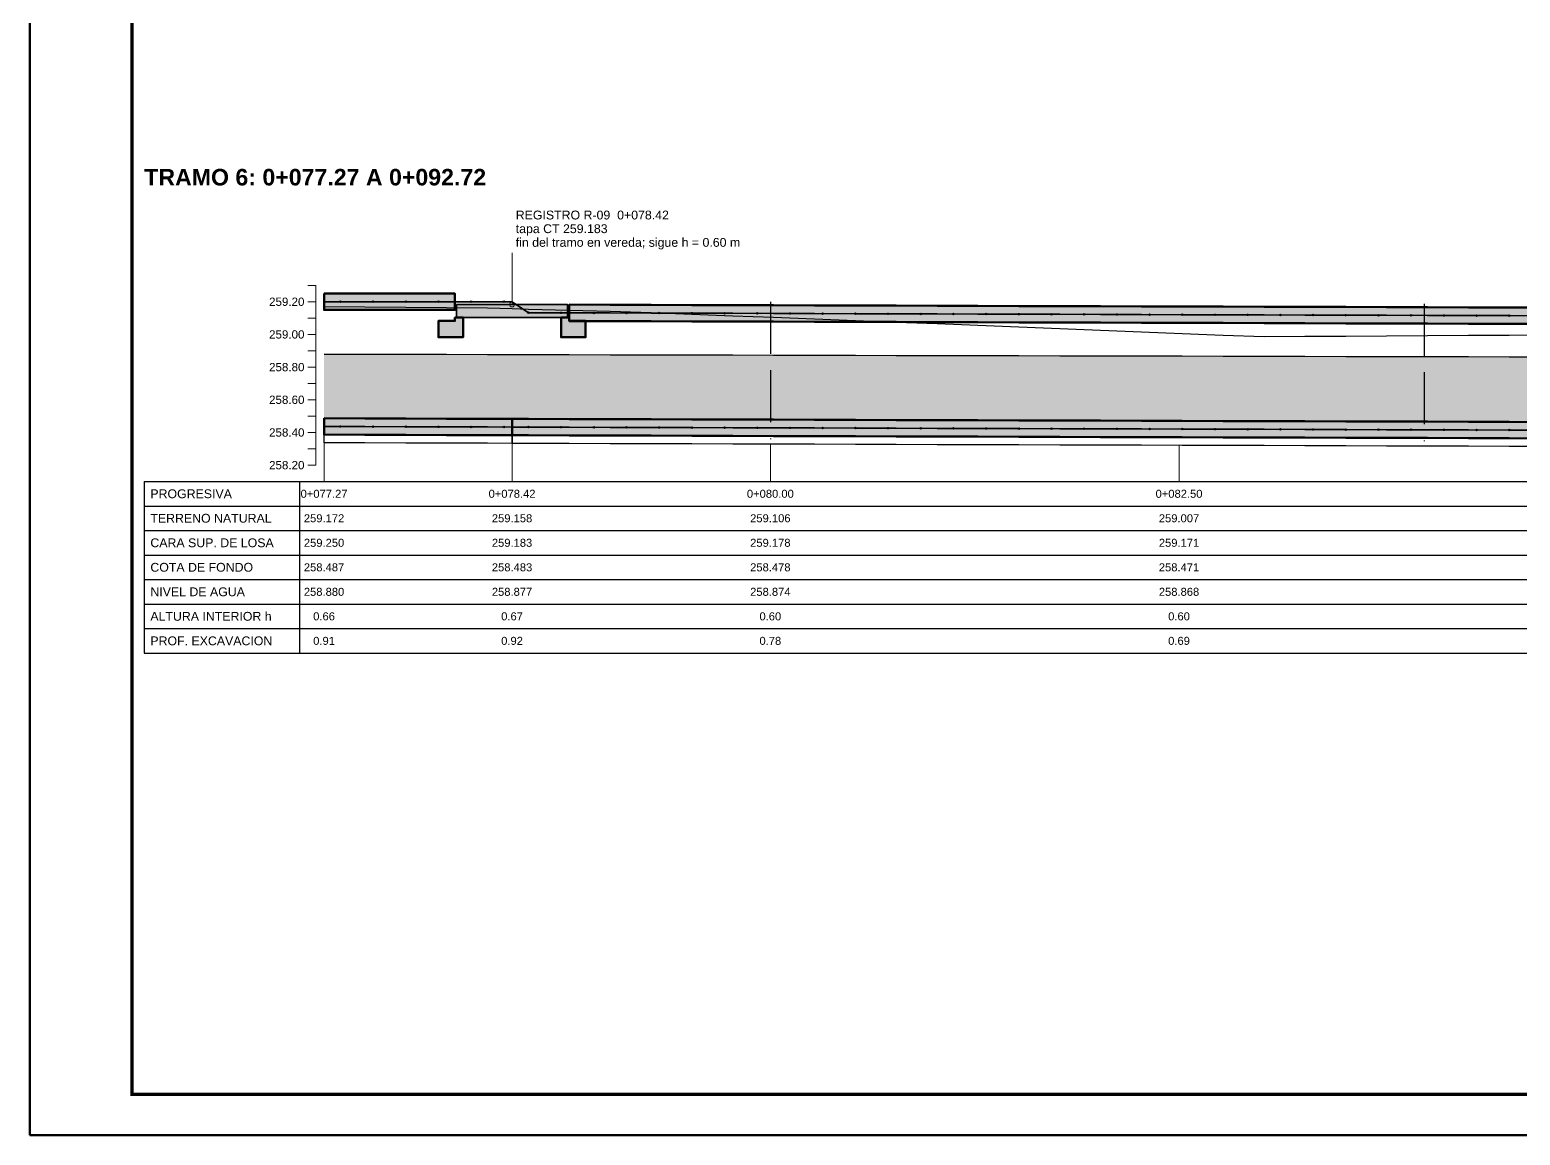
# Model space of a CAD drawing. Header units: metres. Extents: x -573 to 467, y -35 to 119.
# Drawn here: x 86.4 to 95.52, y 0 to 6.76 of the extents above; entities that cross this region are included whole.
import ezdxf
from ezdxf.enums import TextEntityAlignment as Align

# ---------------------------------------------------------------- set-up
doc = ezdxf.new("R2010")
doc.units = ezdxf.units.M
doc.header["$LTSCALE"] = 0.25
doc.linetypes.add('DASHED', pattern=[1.524, 1.27, -0.254])
for name, color, linetype, lineweight in [('ACERO-LONG', 5, 'CONTINUOUS', 35), ('AGUA', 150, 'DASHED', 25), ('CONCRETO', 250, 'CONTINUOUS', 50), ('GRILLA', 9, 'CONTINUOUS', 13), ('LLAMADAS', 30, 'CONTINUOUS', 18), ('MARCO', 7, 'CONTINUOUS', 50), ('REGISTRO', 32, 'CONTINUOUS', 35), ('TITULOS', 160, 'CONTINUOUS', 35)]:
    doc.layers.add(name, color=color, linetype=linetype, lineweight=lineweight)
for name, color, linetype in [('ACERO-PUNTOS', 5, 'CONTINUOUS'), ('GUITARRA', 8, 'CONTINUOUS'), ('JUNTAS', 8, 'DASHED'), ('SOLADO', 8, 'CONTINUOUS'), ('TERRENO-EXISTENTE', 8, 'DASHED'), ('TEXTOS', 7, 'CONTINUOUS')]:
    doc.layers.add(name, color=color, linetype=linetype)
for name, color, linetype, true_color in [('AGUA-RELLENO', 150, 'CONTINUOUS', 0xcde4f6), ('CONCRETO-ACHURADO', 8, 'CONTINUOUS', 0xe2e2e2), ('ISO-TAPA', 255, 'CONTINUOUS', 0xf8f4e6)]:
    doc.layers.add(name, color=color, linetype=linetype, true_color=true_color)
doc.styles.get("Standard").update_dxf_attribs({"font": 'arial.ttf'})
doc.styles.add('TITULOS', font='arialbd.ttf')

# ---------------------------------------------------------------- blocks, each defined once
blk = doc.blocks.new('ACERO-38')
at = {"layer": 'ACERO-PUNTOS'}
h = blk.add_hatch(color=5, dxfattribs=at)
h.dxf.hatch_style = 1
h.paths.add_polyline_path([(-0.00475, 0, 1), (0.00475, 0, 1)])
at = {"layer": 'ACERO-PUNTOS', "color": 5}
blk.add_circle((0, 0), 0.00475, dxfattribs=at)

msp = doc.modelspace()

# ---------------------------------------------------------------- hatches: boundary and pattern name
at = {"layer": 'AGUA-RELLENO', "true_color": 0xcde4f6}
h = msp.add_hatch(color=7, dxfattribs=at)
h.dxf.hatch_style = 1
h.paths.add_polyline_path([(88.2, 4.7799), (88.45, 4.7793), (88.7, 4.7787), (88.95, 4.7782), (89.2, 4.7776), (89.35, 4.7772), (89.45, 4.777), (89.7, 4.7764), (89.95, 4.7759), (90.2, 4.7753), (90.45, 4.7748), (90.7, 4.7742), (90.95, 4.7737), (91.2, 4.7731), (91.45, 4.7725), (91.7, 4.772), (91.95, 4.7714), (92.2, 4.7708), (92.45, 4.7703), (92.7, 4.7697), (92.95, 4.7692), (93.2, 4.7686), (93.45, 4.7681), (93.7, 4.7675), (93.95, 4.767), (94.2, 4.7665), (94.45, 4.7659), (94.7, 4.7654), (94.95, 4.7649), (95.2, 4.7643), (95.45, 4.7638), (95.7, 4.7633), (95.95, 4.7628), (96.2, 4.7622), (96.45, 4.7617), (96.7, 4.7612), (96.95, 4.7607), (97.2, 4.7601), (97.45, 4.7596), (97.7, 4.7591), (97.95, 4.7586), (98.2, 4.7581), (98.45, 4.7576), (98.7, 4.7571), (98.95, 4.7566), (99.2, 4.756), (99.45, 4.7555), (99.7, 4.755), (99.95, 4.7545), (100.2, 4.754), (100.45, 4.7535), (100.7, 4.753), (100.95, 4.7525), (101.2, 4.752), (101.45, 4.7515), (101.7, 4.751), (101.95, 4.7505), (102.2, 4.75), (102.45, 4.7495), (102.7, 4.749), (102.95, 4.7486), (103.2, 4.7481), (103.45, 4.7476), (103.65, 4.7472), (103.65, 4.34), (103.45, 4.3406), (103.2, 4.3414), (102.95, 4.3421), (102.7, 4.3429), (102.45, 4.3436), (102.2, 4.3444), (101.95, 4.3451), (101.7, 4.3459), (101.45, 4.3466), (101.2, 4.3474), (100.95, 4.3482), (100.7, 4.3489), (100.45, 4.3497), (100.2, 4.3504), (99.95, 4.3512), (99.7, 4.3519), (99.45, 4.3527), (99.2, 4.3534), (98.95, 4.3542), (98.7, 4.3549), (98.45, 4.3557), (98.2, 4.3565), (97.95, 4.3572), (97.7, 4.358), (97.45, 4.3587), (97.2, 4.3595), (96.95, 4.3602), (96.7, 4.361), (96.45, 4.3617), (96.2, 4.3625), (95.95, 4.3633), (95.7, 4.364), (95.45, 4.3648), (95.2, 4.3655), (94.95, 4.3663), (94.7, 4.367), (94.45, 4.3678), (94.2, 4.3685), (93.95, 4.3693), (93.7, 4.37), (93.45, 4.3708), (93.2, 4.3716), (92.95, 4.3723), (92.7, 4.3731), (92.45, 4.3738), (92.2, 4.3746), (91.95, 4.3753), (91.7, 4.3761), (91.45, 4.3768), (91.2, 4.3776), (90.95, 4.3784), (90.7, 4.3791), (90.45, 4.3799), (90.2, 4.3806), (89.95, 4.3814), (89.7, 4.3821), (89.45, 4.3829), (89.35, 4.3832), (89.2, 4.3836), (88.95, 4.3844), (88.7, 4.3851), (88.45, 4.3859), (88.2, 4.3867)])
at = {"layer": 'CONCRETO-ACHURADO', "true_color": 0xe2e2e2}
h = msp.add_hatch(color=7, dxfattribs=at)
h.dxf.hatch_style = 1
h.paths.add_polyline_path([(88.2, 5.15), (88.45, 5.15), (88.7, 5.15), (88.95, 5.15), (89, 5.15), (89, 5.05), (88.95, 5.05), (88.7, 5.05), (88.45, 5.05), (88.2, 5.05)])
h = msp.add_hatch(color=7, dxfattribs=at)
h.dxf.hatch_style = 1
h.paths.add_polyline_path([(89.7, 5.0821), (89.95, 5.0814), (90.2, 5.0806), (90.45, 5.0799), (90.7, 5.0791), (90.95, 5.0784), (91.2, 5.0776), (91.45, 5.0768), (91.7, 5.0761), (91.95, 5.0753), (92.2, 5.0746), (92.45, 5.0738), (92.7, 5.0731), (92.95, 5.0723), (93.2, 5.0716), (93.45, 5.0708), (93.7, 5.07), (93.95, 5.0693), (94.2, 5.0685), (94.45, 5.0678), (94.7, 5.067), (94.95, 5.0663), (95.2, 5.0655), (95.45, 5.0648), (95.7, 5.064), (95.95, 5.0633), (96.2, 5.0625), (96.45, 5.0617), (96.7, 5.061), (96.95, 5.0602), (97.2, 5.0595), (97.45, 5.0587), (97.7, 5.058), (97.95, 5.0572), (98.2, 5.0565), (98.35, 5.056), (98.35, 4.956), (98.2, 4.9565), (97.95, 4.9572), (97.7, 4.958), (97.45, 4.9587), (97.2, 4.9595), (96.95, 4.9602), (96.7, 4.961), (96.45, 4.9617), (96.2, 4.9625), (95.95, 4.9633), (95.7, 4.964), (95.45, 4.9648), (95.2, 4.9655), (94.95, 4.9663), (94.7, 4.967), (94.45, 4.9678), (94.2, 4.9685), (93.95, 4.9693), (93.7, 4.97), (93.45, 4.9708), (93.2, 4.9716), (92.95, 4.9723), (92.7, 4.9731), (92.45, 4.9738), (92.2, 4.9746), (91.95, 4.9753), (91.7, 4.9761), (91.45, 4.9768), (91.2, 4.9776), (90.95, 4.9784), (90.7, 4.9791), (90.45, 4.9799), (90.2, 4.9806), (89.95, 4.9814), (89.7, 4.9821)])
h = msp.add_hatch(color=7, dxfattribs=at)
h.dxf.hatch_style = 1
h.paths.add_polyline_path([(89.05, 5.003), (89, 5.003), (89, 4.983), (88.9, 4.983), (88.9, 4.883), (89.05, 4.883)])
h = msp.add_hatch(color=7, dxfattribs=at)
h.dxf.hatch_style = 1
h.paths.add_polyline_path([(89.65, 5.003), (89.7, 5.003), (89.7, 4.983), (89.8, 4.983), (89.8, 4.883), (89.65, 4.883)])
h = msp.add_hatch(color=7, dxfattribs=at)
h.dxf.hatch_style = 1
h.paths.add_polyline_path([(88.2, 4.3867), (88.45, 4.3859), (88.7, 4.3851), (88.95, 4.3844), (89.2, 4.3836), (89.35, 4.3832), (89.35, 4.2832), (89.2, 4.2836), (88.95, 4.2844), (88.7, 4.2851), (88.45, 4.2859), (88.2, 4.2867)])
h = msp.add_hatch(color=7, dxfattribs=at)
h.dxf.hatch_style = 1
h.paths.add_polyline_path([(89.35, 4.3832), (89.45, 4.3829), (89.7, 4.3821), (89.95, 4.3814), (90.2, 4.3806), (90.45, 4.3799), (90.7, 4.3791), (90.95, 4.3784), (91.2, 4.3776), (91.45, 4.3768), (91.7, 4.3761), (91.95, 4.3753), (92.2, 4.3746), (92.45, 4.3738), (92.7, 4.3731), (92.95, 4.3723), (93.2, 4.3716), (93.45, 4.3708), (93.7, 4.37), (93.95, 4.3693), (94.2, 4.3685), (94.45, 4.3678), (94.7, 4.367), (94.95, 4.3663), (95.2, 4.3655), (95.45, 4.3648), (95.7, 4.364), (95.95, 4.3633), (96.2, 4.3625), (96.45, 4.3617), (96.7, 4.361), (96.95, 4.3602), (97.2, 4.3595), (97.45, 4.3587), (97.7, 4.358), (97.95, 4.3572), (98.2, 4.3565), (98.45, 4.3557), (98.7, 4.3549), (98.95, 4.3542), (99.2, 4.3534), (99.45, 4.3527), (99.7, 4.3519), (99.95, 4.3512), (100.2, 4.3504), (100.45, 4.3497), (100.7, 4.3489), (100.95, 4.3482), (101.2, 4.3474), (101.45, 4.3466), (101.7, 4.3459), (101.95, 4.3451), (102.2, 4.3444), (102.45, 4.3436), (102.7, 4.3429), (102.95, 4.3421), (103.2, 4.3414), (103.45, 4.3406), (103.65, 4.34), (103.65, 4.24), (103.45, 4.2406), (103.2, 4.2414), (102.95, 4.2421), (102.7, 4.2429), (102.45, 4.2436), (102.2, 4.2444), (101.95, 4.2451), (101.7, 4.2459), (101.45, 4.2466), (101.2, 4.2474), (100.95, 4.2482), (100.7, 4.2489), (100.45, 4.2497), (100.2, 4.2504), (99.95, 4.2512), (99.7, 4.2519), (99.45, 4.2527), (99.2, 4.2534), (98.95, 4.2542), (98.7, 4.2549), (98.45, 4.2557), (98.2, 4.2565), (97.95, 4.2572), (97.7, 4.258), (97.45, 4.2587), (97.2, 4.2595), (96.95, 4.2602), (96.7, 4.261), (96.45, 4.2617), (96.2, 4.2625), (95.95, 4.2633), (95.7, 4.264), (95.45, 4.2648), (95.2, 4.2655), (94.95, 4.2663), (94.7, 4.267), (94.45, 4.2678), (94.2, 4.2685), (93.95, 4.2693), (93.7, 4.27), (93.45, 4.2708), (93.2, 4.2716), (92.95, 4.2723), (92.7, 4.2731), (92.45, 4.2738), (92.2, 4.2746), (91.95, 4.2753), (91.7, 4.2761), (91.45, 4.2768), (91.2, 4.2776), (90.95, 4.2784), (90.7, 4.2791), (90.45, 4.2799), (90.2, 4.2806), (89.95, 4.2814), (89.7, 4.2821), (89.45, 4.2829), (89.35, 4.2832)])
at = {"layer": 'ISO-TAPA', "true_color": 0xf8f4e6}
h = msp.add_hatch(color=7, dxfattribs=at)
h.dxf.hatch_style = 1
h.paths.add_polyline_path([(89.01, 5.083), (89.69, 5.083), (89.69, 5.003), (89.01, 5.003)])

# ---------------------------------------------------------------- linework, layer by layer
at = {"layer": 'ACERO-LONG'}
for points in [[(88.2, 5.1), (88.45, 5.1), (88.7, 5.1), (88.95, 5.1), (89.2, 5.1), (89.35, 5.1)], [(89.35, 5.1), (89.45, 5.0329), (89.7, 5.0321), (89.95, 5.0314), (90.2, 5.0306), (90.45, 5.0299), (90.7, 5.0291), (90.95, 5.0284), (91.2, 5.0276), (91.45, 5.0268), (91.7, 5.0261), (91.95, 5.0253), (92.2, 5.0246), (92.45, 5.0238), (92.7, 5.0231), (92.95, 5.0223), (93.2, 5.0216), (93.45, 5.0208), (93.7, 5.02), (93.95, 5.0193), (94.2, 5.0185), (94.45, 5.0178), (94.7, 5.017), (94.95, 5.0163), (95.2, 5.0155), (95.45, 5.0148), (95.7, 5.014)], [(88.2, 4.3367), (88.45, 4.3359), (88.7, 4.3351), (88.95, 4.3344), (89.2, 4.3336), (89.35, 4.3332)], [(89.35, 4.3332), (89.45, 4.3329), (89.7, 4.3321), (89.95, 4.3314), (90.2, 4.3306), (90.45, 4.3299), (90.7, 4.3291), (90.95, 4.3284), (91.2, 4.3276), (91.45, 4.3268), (91.7, 4.3261), (91.95, 4.3253), (92.2, 4.3246), (92.45, 4.3238), (92.7, 4.3231), (92.95, 4.3223), (93.2, 4.3216), (93.45, 4.3208), (93.7, 4.32), (93.95, 4.3193), (94.2, 4.3185), (94.45, 4.3178), (94.7, 4.317), (94.95, 4.3163), (95.2, 4.3155), (95.45, 4.3148), (95.7, 4.314)]]:
    msp.add_lwpolyline(points, dxfattribs=at)
at = {"layer": 'AGUA'}
msp.add_lwpolyline([(88.2, 4.7799), (88.45, 4.7793), (88.7, 4.7787), (88.95, 4.7782), (89.2, 4.7776), (89.35, 4.7772), (89.45, 4.777), (89.7, 4.7764), (89.95, 4.7759), (90.2, 4.7753), (90.45, 4.7748), (90.7, 4.7742), (90.95, 4.7737), (91.2, 4.7731), (91.45, 4.7725), (91.7, 4.772), (91.95, 4.7714), (92.2, 4.7708), (92.45, 4.7703), (92.7, 4.7697), (92.95, 4.7692), (93.2, 4.7686), (93.45, 4.7681), (93.7, 4.7675), (93.95, 4.767), (94.2, 4.7665), (94.45, 4.7659), (94.7, 4.7654), (94.95, 4.7649), (95.2, 4.7643), (95.45, 4.7638), (95.7, 4.7633)], dxfattribs=at)
at = {"layer": 'CONCRETO'}
for points in [[(88.2, 5.15), (88.45, 5.15), (88.7, 5.15), (88.95, 5.15), (89, 5.15), (89, 5.05), (88.95, 5.05), (88.7, 5.05), (88.45, 5.05), (88.2, 5.05)], [(89.05, 5.003), (89, 5.003), (89, 4.983), (88.9, 4.983), (88.9, 4.883), (89.05, 4.883)], [(89.65, 5.003), (89.7, 5.003), (89.7, 4.983), (89.8, 4.983), (89.8, 4.883), (89.65, 4.883)], [(88.2, 4.3867), (88.45, 4.3859), (88.7, 4.3851), (88.95, 4.3844), (89.2, 4.3836), (89.35, 4.3832), (89.35, 4.2832), (89.2, 4.2836), (88.95, 4.2844), (88.7, 4.2851), (88.45, 4.2859), (88.2, 4.2867)]]:
    msp.add_lwpolyline(points, close=True, dxfattribs=at)
for points in [[(95.7, 4.964), (95.45, 4.9648), (95.2, 4.9655), (94.95, 4.9663), (94.7, 4.967), (94.45, 4.9678), (94.2, 4.9685), (93.95, 4.9693), (93.7, 4.97), (93.45, 4.9708), (93.2, 4.9716), (92.95, 4.9723), (92.7, 4.9731), (92.45, 4.9738), (92.2, 4.9746), (91.95, 4.9753), (91.7, 4.9761), (91.45, 4.9768), (91.2, 4.9776), (90.95, 4.9784), (90.7, 4.9791), (90.45, 4.9799), (90.2, 4.9806), (89.95, 4.9814), (89.7, 4.9821), (89.7, 5.0821), (89.95, 5.0814), (90.2, 5.0806), (90.45, 5.0799), (90.7, 5.0791), (90.95, 5.0784), (91.2, 5.0776), (91.45, 5.0768), (91.7, 5.0761), (91.95, 5.0753), (92.2, 5.0746), (92.45, 5.0738), (92.7, 5.0731), (92.95, 5.0723), (93.2, 5.0716), (93.45, 5.0708), (93.7, 5.07), (93.95, 5.0693), (94.2, 5.0685), (94.45, 5.0678), (94.7, 5.067), (94.95, 5.0663), (95.2, 5.0655), (95.45, 5.0648), (95.7, 5.064)], [(95.7, 4.264), (95.45, 4.2648), (95.2, 4.2655), (94.95, 4.2663), (94.7, 4.267), (94.45, 4.2678), (94.2, 4.2685), (93.95, 4.2693), (93.7, 4.27), (93.45, 4.2708), (93.2, 4.2716), (92.95, 4.2723), (92.7, 4.2731), (92.45, 4.2738), (92.2, 4.2746), (91.95, 4.2753), (91.7, 4.2761), (91.45, 4.2768), (91.2, 4.2776), (90.95, 4.2784), (90.7, 4.2791), (90.45, 4.2799), (90.2, 4.2806), (89.95, 4.2814), (89.7, 4.2821), (89.45, 4.2829), (89.35, 4.2832), (89.35, 4.3832), (89.45, 4.3829), (89.7, 4.3821), (89.95, 4.3814), (90.2, 4.3806), (90.45, 4.3799), (90.7, 4.3791), (90.95, 4.3784), (91.2, 4.3776), (91.45, 4.3768), (91.7, 4.3761), (91.95, 4.3753), (92.2, 4.3746), (92.45, 4.3738), (92.7, 4.3731), (92.95, 4.3723), (93.2, 4.3716), (93.45, 4.3708), (93.7, 4.37), (93.95, 4.3693), (94.2, 4.3685), (94.45, 4.3678), (94.7, 4.367), (94.95, 4.3663), (95.2, 4.3655), (95.45, 4.3648), (95.7, 4.364)]]:
    msp.add_lwpolyline(points, dxfattribs=at)
at = {"layer": 'GRILLA'}
for p, q in [((88.1, 5.2), (88.15, 5.2)), ((88.15, 4.1), (88.15, 5.2)), ((88.1, 5.1), (88.15, 5.1)), ((88.1, 5), (88.15, 5)), ((88.1, 4.9), (88.15, 4.9)), ((88.1, 4.8), (88.15, 4.8)), ((88.1, 4.7), (88.15, 4.7)), ((88.1, 4.6), (88.15, 4.6)), ((88.1, 4.5), (88.15, 4.5)), ((88.1, 4.4), (88.15, 4.4)), ((88.1, 4.3), (88.15, 4.3)), ((88.1, 4.2), (88.15, 4.2)), ((88.2, 4), (88.2, 4.2367)), ((89.35, 4), (89.35, 4.2332)), ((90.93, 4), (90.93, 4.2284)), ((93.43, 4), (93.43, 4.2209)), ((88.1, 4.1), (88.15, 4.1))]:
    msp.add_line(p, q, dxfattribs=at)
at = {"layer": 'GUITARRA'}
for p, q in [((87.1, 4), (103.65, 4)), ((87.1, 4), (87.1, 2.95)), ((88.05, 4), (88.05, 2.95)), ((87.1, 3.85), (103.65, 3.85)), ((87.1, 3.7), (103.65, 3.7)), ((87.1, 3.55), (103.65, 3.55)), ((87.1, 3.4), (103.65, 3.4)), ((87.1, 3.25), (103.65, 3.25)), ((87.1, 3.1), (103.65, 3.1)), ((87.1, 2.95), (103.65, 2.95))]:
    msp.add_line(p, q, dxfattribs=at)
at = {"layer": 'JUNTAS'}
for p, q in [((90.93, 5.0984), (90.93, 4.2584)), ((94.93, 5.0863), (94.93, 4.2463))]:
    msp.add_line(p, q, dxfattribs=at)
at = {"layer": 'LLAMADAS'}
msp.add_line((89.35, 5.083), (89.35, 5.4), dxfattribs=at)
msp.add_circle((89.35, 5.083), 0.015, dxfattribs=at)
at = {"layer": 'MARCO'}
msp.add_lwpolyline([(86.4, 0), (107.425, 0), (107.425, 14.85), (86.4, 14.85)], close=True, dxfattribs=at)
at = {"layer": 'MARCO', "const_width": 0.02}
msp.add_lwpolyline([(87.025, 0.25), (107.175, 0.25), (107.175, 14.6), (87.025, 14.6)], close=True, dxfattribs=at)
at = {"layer": 'REGISTRO'}
msp.add_lwpolyline([(89.01, 5.083), (89.69, 5.083), (89.69, 5.003), (89.01, 5.003)], close=True, dxfattribs=at)
at = {"layer": 'SOLADO'}
msp.add_lwpolyline([(88.2, 4.2867), (88.45, 4.2859), (88.7, 4.2851), (88.95, 4.2844), (89.2, 4.2836), (89.35, 4.2832), (89.35, 4.2332), (89.2, 4.2336), (88.95, 4.2344), (88.7, 4.2351), (88.45, 4.2359), (88.2, 4.2367)], close=True, dxfattribs=at)
msp.add_lwpolyline([(95.7, 4.214), (95.45, 4.2148), (95.2, 4.2155), (94.95, 4.2163), (94.7, 4.217), (94.45, 4.2178), (94.2, 4.2185), (93.95, 4.2193), (93.7, 4.22), (93.45, 4.2208), (93.2, 4.2216), (92.95, 4.2223), (92.7, 4.2231), (92.45, 4.2238), (92.2, 4.2246), (91.95, 4.2253), (91.7, 4.2261), (91.45, 4.2268), (91.2, 4.2276), (90.95, 4.2284), (90.7, 4.2291), (90.45, 4.2299), (90.2, 4.2306), (89.95, 4.2314), (89.7, 4.2321), (89.45, 4.2329), (89.35, 4.2332), (89.35, 4.2832), (89.45, 4.2829), (89.7, 4.2821), (89.95, 4.2814), (90.2, 4.2806), (90.45, 4.2799), (90.7, 4.2791), (90.95, 4.2784), (91.2, 4.2776), (91.45, 4.2768), (91.7, 4.2761), (91.95, 4.2753), (92.2, 4.2746), (92.45, 4.2738), (92.7, 4.2731), (92.95, 4.2723), (93.2, 4.2716), (93.45, 4.2708), (93.7, 4.27), (93.95, 4.2693), (94.2, 4.2685), (94.45, 4.2678), (94.7, 4.267), (94.95, 4.2663), (95.2, 4.2655), (95.45, 4.2648), (95.7, 4.264)], dxfattribs=at)
at = {"layer": 'TERRENO-EXISTENTE'}
msp.add_lwpolyline([(88.2, 5.0718), (88.45, 5.0697), (88.7, 5.0676), (88.95, 5.0656), (89.2, 5.0623), (89.35, 5.0581), (89.45, 5.0553), (89.7, 5.0483), (89.95, 5.0413), (90.2, 5.0337), (90.45, 5.0241), (90.7, 5.0144), (90.95, 5.0048), (91.2, 4.9951), (91.45, 4.9855), (91.7, 4.9759), (91.95, 4.9662), (92.2, 4.9562), (92.45, 4.9462), (92.7, 4.9362), (92.95, 4.9262), (93.2, 4.9162), (93.45, 4.9062), (93.7, 4.8962), (93.95, 4.8871), (94.2, 4.8886), (94.45, 4.8901), (94.7, 4.8916), (94.95, 4.8931), (95.2, 4.8946), (95.45, 4.8961), (95.7, 4.8976)], dxfattribs=at)

# ---------------------------------------------------------------- block references
for p in [(88.3, 5.1), (88.5, 5.1), (88.7, 5.1), (88.9, 5.1), (89.1, 5.1), (89.3, 5.1), (89.45, 5.0329), (89.65, 5.0323), (89.85, 5.0317), (90.05, 5.0311), (90.25, 5.0305), (90.45, 5.0299), (90.65, 5.0293), (90.85, 5.0287), (91.05, 5.0281), (91.25, 5.0274), (91.45, 5.0268), (91.65, 5.0262), (91.85, 5.0256), (92.05, 5.025), (92.25, 5.0244), (92.45, 5.0238), (92.65, 5.0232), (92.85, 5.0226), (93.05, 5.022), (93.25, 5.0214), (93.45, 5.0208), (93.65, 5.0202), (93.85, 5.0196), (94.05, 5.019), (94.25, 5.0184), (94.45, 5.0178), (94.65, 5.0172), (94.85, 5.0166), (95.05, 5.016), (95.25, 5.0154), (95.45, 5.0148), (88.3, 4.3364), (88.5, 4.3358), (88.7, 4.3351), (88.9, 4.3345), (89.1, 4.3339), (89.3, 4.3333), (89.45, 4.3329), (89.65, 4.3323), (89.85, 4.3317), (90.05, 4.3311), (90.25, 4.3305), (90.45, 4.3299), (90.65, 4.3293), (90.85, 4.3287), (91.05, 4.3281), (91.25, 4.3274), (91.45, 4.3268), (91.65, 4.3262), (91.85, 4.3256), (92.05, 4.325), (92.25, 4.3244), (92.45, 4.3238), (92.65, 4.3232), (92.85, 4.3226), (93.05, 4.322), (93.25, 4.3214), (93.45, 4.3208), (93.65, 4.3202), (93.85, 4.3196), (94.05, 4.319), (94.25, 4.3184), (94.45, 4.3178), (94.65, 4.3172), (94.85, 4.3166), (95.05, 4.316), (95.25, 4.3154), (95.45, 4.3148)]:
    msp.add_blockref('ACERO-38', p)

# ---------------------------------------------------------------- texts
at = {"layer": 'TEXTOS', "color": 7}
for s, p in [('REGISTRO R-09  0+078.42', (89.3725, 5.5874)), ('tapa CT 259.183', (89.3725, 5.5037)), ('fin del tramo en vereda; sigue h = 0.60 m', (89.3725, 5.42))]:
    msp.add_text(s, height=0.054, dxfattribs=at).set_placement(p, align=Align.BOTTOM_LEFT)
at = {"layer": 'TEXTOS'}
for s, p in [('259.20', (88.08, 5.1)), ('259.00', (88.08, 4.9)), ('258.80', (88.08, 4.7)), ('258.60', (88.08, 4.5)), ('258.40', (88.08, 4.3)), ('258.20', (88.08, 4.1))]:
    msp.add_text(s, height=0.05063, dxfattribs=at).set_placement(p, align=Align.MIDDLE_RIGHT)
for s, p in [('PROGRESIVA', (87.1375, 3.925)), ('TERRENO NATURAL', (87.1375, 3.775)), ('CARA SUP. DE LOSA', (87.1375, 3.625)), ('COTA DE FONDO', (87.1375, 3.475)), ('NIVEL DE AGUA', (87.1375, 3.325)), ('ALTURA INTERIOR h', (87.1375, 3.175)), ('PROF. EXCAVACION', (87.1375, 3.025))]:
    msp.add_text(s, height=0.054, dxfattribs=at).set_placement(p, align=Align.MIDDLE_LEFT)
for s, p in [('0+077.27', (88.2, 3.925)), ('0+078.42', (89.35, 3.925)), ('0+080.00', (90.93, 3.925)), ('0+082.50', (93.43, 3.925)), ('259.172', (88.2, 3.775)), ('259.158', (89.35, 3.775)), ('259.106', (90.93, 3.775)), ('259.007', (93.43, 3.775)), ('259.250', (88.2, 3.625)), ('259.183', (89.35, 3.625)), ('259.178', (90.93, 3.625)), ('259.171', (93.43, 3.625)), ('258.487', (88.2, 3.475)), ('258.483', (89.35, 3.475)), ('258.478', (90.93, 3.475)), ('258.471', (93.43, 3.475)), ('258.880', (88.2, 3.325)), ('258.877', (89.35, 3.325)), ('258.874', (90.93, 3.325)), ('258.868', (93.43, 3.325)), ('0.66', (88.2, 3.175)), ('0.67', (89.35, 3.175)), ('0.60', (90.93, 3.175)), ('0.60', (93.43, 3.175)), ('0.91', (88.2, 3.025)), ('0.92', (89.35, 3.025)), ('0.78', (90.93, 3.025)), ('0.69', (93.43, 3.025))]:
    msp.add_text(s, height=0.04894, dxfattribs=at).set_placement(p, align=Align.MIDDLE_CENTER)
at = {"layer": 'TITULOS', "style": 'TITULOS'}
msp.add_text('TRAMO 6: 0+077.27 A 0+092.72', height=0.10125, dxfattribs=at).set_placement((87.1, 5.7811), align=Align.BOTTOM_LEFT)

doc.saveas('drawing.dxf')
